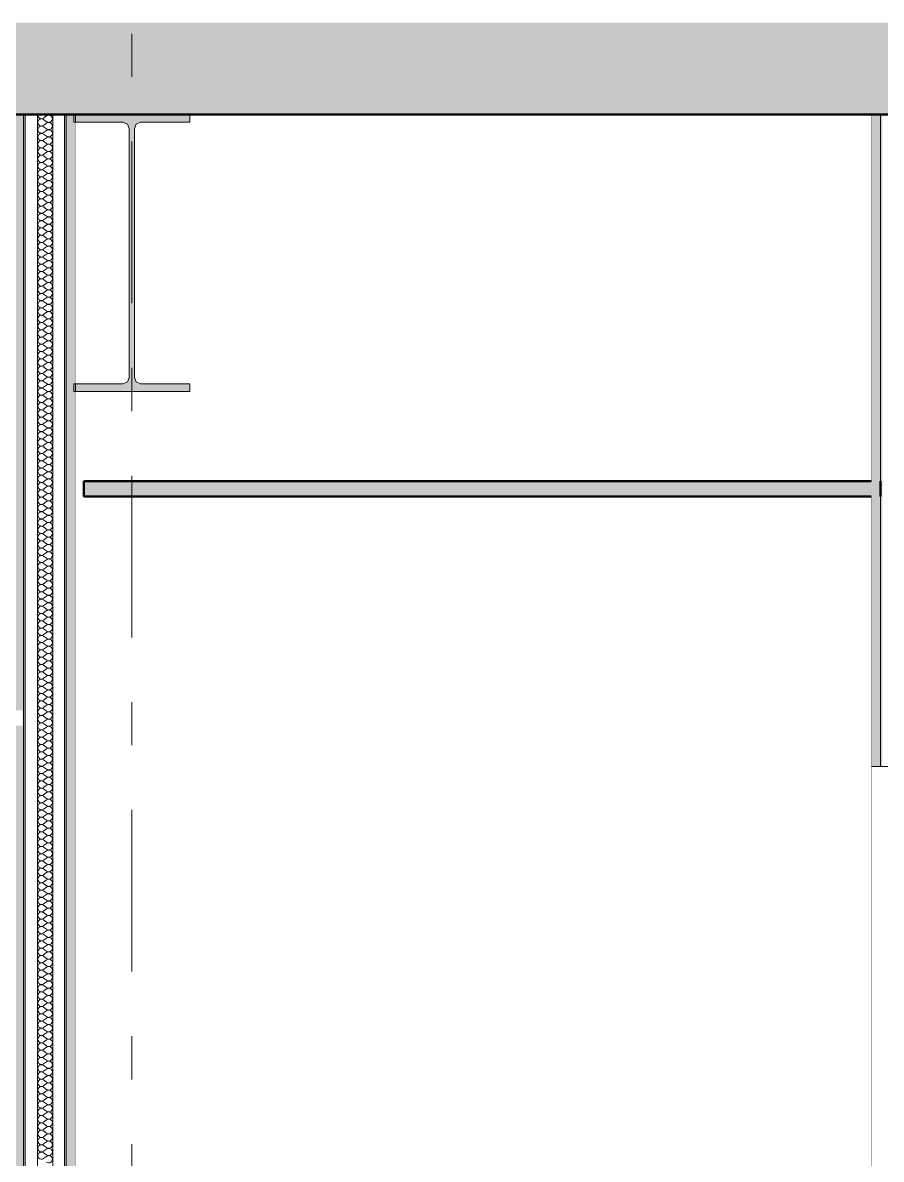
# Model space of a CAD drawing. Header units: millimetres. Extents: x -48147 to 1436659, y -488302 to 18123.
# Drawn here: x 1419576 to 1420980, y -473042 to -471183 of the extents above; entities that cross this region are included whole.
import ezdxf
from ezdxf.enums import TextEntityAlignment as Align

# ---------------------------------------------------------------- set-up
doc = ezdxf.new("R2010")
doc.units = ezdxf.units.MM
doc.header["$MEASUREMENT"] = 0
doc.linetypes.add('Double Dashed', pattern=[546.805537, 264.583325, -105.833328, 70.555556, -105.833328])
doc.linetypes.add('Wipeout_Contour', pattern=[1000, 0, -1000])
for name, color, linetype in [('A-230-M_FLOOR.IFC Import', 7, 'Continuous'), ('New_A-15-MG_Structural_Grid_Phase_2', 7, 'Continuous'), ('New_A-20-M_Ceiling', 7, 'Continuous'), ('New_A-25-M_Wall_Int', 7, 'Continuous'), ('New_ArchiCAD Doors', 7, 'Continuous'), ('S-280-M_STRUCT_FRAME.IFC Import', 7, 'Continuous')]:
    doc.layers.add(name, color=color, linetype=linetype)
for name, color, linetype, lineweight, true_color in [('A-230-M_FLOOR.IFC Import_Pen_No__109', 7, 'Continuous', 15, 0xa6a6a6), ('A-230-M_FLOOR.IFC Import_Pen_No__29', 7, 'Continuous', 50, 0x2a2a2a), ('New_A-15-MG_Structural_Grid_Phase_2_Pen_No__222', 7, 'Continuous', 13, 0x65af33), ('New_A-20-M_Ceiling_Pen_No__107', 7, 'Continuous', 15, 0xa6a6a6), ('New_A-20-M_Ceiling_Pen_No__29', 7, 'Continuous', 50, 0x2a2a2a), ('New_A-25-M_Wall_Int_Pen_No__107', 7, 'Continuous', 15, 0xa6a6a6)]:
    doc.layers.add(name, color=color, linetype=linetype, lineweight=lineweight, true_color=true_color)
for name, color, linetype, lineweight in [('New_A-25-M_Wall_Int_Pen_No__1', 7, 'Continuous', 13), ('New_ArchiCAD Doors_Pen_No__87', 8, 'Continuous', 20), ('S-280-M_STRUCT_FRAME.IFC Import_Pen_No__1', 7, 'Continuous', 13), ('S-280-M_STRUCT_FRAME.IFC Import_Pen_No__160', 5, 'Continuous', 200)]:
    doc.layers.add(name, color=color, linetype=linetype, lineweight=lineweight)
doc.styles.add('GENERATED_STYLE_2', font='')
doc.styles.get('GENERATED_STYLE_2').set_extended_font_data('Swis721 BT')

# ---------------------------------------------------------------- blocks, each defined once
blk = doc.blocks.new('*X30', base_point=(1424163.9, -483032.8))
at = {"layer": 'New_A-25-M_Wall_Int_Pen_No__107', "linetype": 'Continuous'}
for p, q in [((1419610.2, -471338.7), (1419615, -471335.2)), ((1419610.2, -471341.1), (1419615, -471344.7)), ((1419610.2, -471350.7), (1419615, -471347.1)), ((1419610.2, -471353), (1419615, -471356.6)), ((1419610.2, -471362.6), (1419615, -471359)), ((1419610.2, -471364.9), (1419615, -471368.5)), ((1419610.2, -471374.5), (1419615, -471370.9)), ((1419610.2, -471376.8), (1419615, -471380.4)), ((1419610.2, -471386.4), (1419615, -471382.8)), ((1419610.2, -471388.7), (1419615, -471392.3)), ((1419610.2, -471398.3), (1419615, -471394.7)), ((1419610.2, -471400.7), (1419615, -471404.2)), ((1419610.2, -471410.2), (1419615, -471406.6)), ((1419610.2, -471412.6), (1419615, -471416.1)), ((1419610.2, -471422.1), (1419615, -471418.5)), ((1419610.2, -471424.5), (1419615, -471428)), ((1419610.2, -471434), (1419615, -471430.4)), ((1419610.2, -471436.4), (1419615, -471439.9)), ((1419610.2, -471445.9), (1419615, -471442.3)), ((1419610.2, -471448.3), (1419615, -471451.8)), ((1419610.2, -471457.8), (1419615, -471454.2)), ((1419610.2, -471460.2), (1419615, -471463.7)), ((1419610.2, -471469.7), (1419615, -471466.1)), ((1419610.2, -471472.1), (1419615, -471475.7)), ((1419610.2, -471481.6), (1419615, -471478)), ((1419610.2, -471484), (1419615, -471487.6)), ((1419610.2, -471493.5), (1419615, -471489.9)), ((1419610.2, -471495.9), (1419615, -471499.5)), ((1419610.2, -471505.4), (1419615, -471501.8)), ((1419610.2, -471507.8), (1419615, -471511.4)), ((1419610.2, -471517.3), (1419615, -471513.7)), ((1419610.2, -471519.7), (1419615, -471523.3)), ((1419610.2, -471529.2), (1419615, -471525.7)), ((1419610.2, -471531.6), (1419615, -471535.2)), ((1419610.2, -471541.1), (1419615, -471537.6)), ((1419610.2, -471543.5), (1419615, -471547.1)), ((1419610.2, -471553), (1419615, -471549.5)), ((1419610.2, -471555.4), (1419615, -471559)), ((1419610.2, -471564.9), (1419615, -471561.4)), ((1419610.2, -471567.3), (1419615, -471570.9)), ((1419610.2, -471576.8), (1419615, -471573.3)), ((1419610.2, -471579.2), (1419615, -471582.8)), ((1419610.2, -471588.7), (1419615, -471585.2)), ((1419610.2, -471591.1), (1419615, -471594.7)), ((1419610.2, -471600.7), (1419615, -471597.1)), ((1419610.2, -471603), (1419615, -471606.6)), ((1419610.2, -471612.6), (1419615, -471609)), ((1419610.2, -471614.9), (1419615, -471618.5)), ((1419610.2, -471624.5), (1419615, -471620.9)), ((1419610.2, -471626.8), (1419615, -471630.4)), ((1419610.2, -471636.4), (1419615, -471632.8)), ((1419610.2, -471638.7), (1419615, -471642.3)), ((1419610.2, -471648.3), (1419615, -471644.7)), ((1419610.2, -471650.7), (1419615, -471654.2)), ((1419610.2, -471660.2), (1419615, -471656.6)), ((1419610.2, -471662.6), (1419615, -471666.1)), ((1419610.2, -471672.1), (1419615, -471668.5)), ((1419610.2, -471674.5), (1419615, -471678)), ((1419610.2, -471684), (1419615, -471680.4)), ((1419610.2, -471686.4), (1419615, -471689.9)), ((1419610.2, -471695.9), (1419615, -471692.3)), ((1419610.2, -471698.3), (1419615, -471701.8)), ((1419610.2, -471707.8), (1419615, -471704.2)), ((1419610.2, -471710.2), (1419615, -471713.7)), ((1419610.2, -471719.7), (1419615, -471716.1)), ((1419610.2, -471722.1), (1419615, -471725.7)), ((1419610.2, -471731.6), (1419615, -471728)), ((1419610.2, -471734), (1419615, -471737.6)), ((1419610.2, -471743.5), (1419615, -471739.9)), ((1419610.2, -471745.9), (1419615, -471749.5)), ((1419610.2, -471755.4), (1419615, -471751.8)), ((1419610.2, -471757.8), (1419615, -471761.4)), ((1419610.2, -471767.3), (1419615, -471763.7)), ((1419610.2, -471769.7), (1419615, -471773.3)), ((1419610.2, -471779.2), (1419615, -471775.7)), ((1419610.2, -471781.6), (1419615, -471785.2)), ((1419610.2, -471791.1), (1419615, -471787.6)), ((1419610.2, -471793.5), (1419615, -471797.1)), ((1419610.2, -471803), (1419615, -471799.5)), ((1419610.2, -471805.4), (1419615, -471809)), ((1419610.2, -471814.9), (1419615, -471811.4)), ((1419610.2, -471817.3), (1419615, -471820.9)), ((1419610.2, -471826.8), (1419615, -471823.3)), ((1419610.2, -471829.2), (1419615, -471832.8)), ((1419610.2, -471838.7), (1419615, -471835.2)), ((1419610.2, -471841.1), (1419615, -471844.7)), ((1419610.2, -471850.7), (1419615, -471847.1)), ((1419610.2, -471853), (1419615, -471856.6)), ((1419610.2, -471862.6), (1419615, -471859)), ((1419610.2, -471864.9), (1419615, -471868.5)), ((1419610.2, -471874.5), (1419615, -471870.9)), ((1419610.2, -471876.8), (1419615, -471880.4)), ((1419610.2, -471886.4), (1419615, -471882.8)), ((1419610.2, -471888.7), (1419615, -471892.3)), ((1419610.2, -471898.3), (1419615, -471894.7)), ((1419610.2, -471900.7), (1419615, -471904.2)), ((1419610.2, -471910.2), (1419615, -471906.6)), ((1419610.2, -471912.6), (1419615, -471916.1)), ((1419610.2, -471922.1), (1419615, -471918.5)), ((1419610.2, -471924.5), (1419615, -471928)), ((1419610.2, -471934), (1419615, -471930.4)), ((1419610.2, -471936.4), (1419615, -471939.9)), ((1419610.2, -471945.9), (1419615, -471942.3)), ((1419610.2, -471948.3), (1419615, -471951.8)), ((1419610.2, -471957.8), (1419615, -471954.2)), ((1419610.2, -471960.2), (1419615, -471963.7)), ((1419610.2, -471969.7), (1419615, -471966.1)), ((1419610.2, -471972.1), (1419615, -471975.7)), ((1419610.2, -471981.6), (1419615, -471978)), ((1419610.2, -471984), (1419615, -471987.6)), ((1419610.2, -471993.5), (1419615, -471989.9)), ((1419610.2, -471995.9), (1419615, -471999.5)), ((1419610.2, -472005.4), (1419615, -472001.8)), ((1419610.2, -472007.8), (1419615, -472011.4)), ((1419610.2, -472017.3), (1419615, -472013.7)), ((1419610.2, -472019.7), (1419615, -472023.3)), ((1419610.2, -472029.2), (1419615, -472025.7)), ((1419610.2, -472031.6), (1419615, -472035.2)), ((1419610.2, -472041.1), (1419615, -472037.6)), ((1419610.2, -472043.5), (1419615, -472047.1)), ((1419610.2, -472053), (1419615, -472049.5)), ((1419610.2, -472055.4), (1419615, -472059)), ((1419610.2, -472064.9), (1419615, -472061.4)), ((1419610.2, -472067.3), (1419615, -472070.9)), ((1419610.2, -472076.8), (1419615, -472073.3)), ((1419610.2, -472079.2), (1419615, -472082.8)), ((1419610.2, -472088.7), (1419615, -472085.2)), ((1419610.2, -472091.1), (1419615, -472094.7)), ((1419610.2, -472100.7), (1419615, -472097.1)), ((1419610.2, -472103), (1419615, -472106.6)), ((1419610.2, -472112.6), (1419615, -472109)), ((1419610.2, -472114.9), (1419615, -472118.5)), ((1419610.2, -472124.5), (1419615, -472120.9)), ((1419610.2, -472126.8), (1419615, -472130.4)), ((1419610.2, -472136.4), (1419615, -472132.8)), ((1419610.2, -472138.7), (1419615, -472142.3)), ((1419610.2, -472148.3), (1419615, -472144.7)), ((1419610.2, -472150.7), (1419615, -472154.2)), ((1419610.2, -472160.2), (1419615, -472156.6)), ((1419610.2, -472162.6), (1419615, -472166.1)), ((1419610.2, -472172.1), (1419615, -472168.5)), ((1419610.2, -472174.5), (1419615, -472178)), ((1419610.2, -472184), (1419615, -472180.4)), ((1419610.2, -472186.4), (1419615, -472189.9)), ((1419610.2, -472195.9), (1419615, -472192.3)), ((1419610.2, -472198.3), (1419615, -472201.8)), ((1419610.2, -472207.8), (1419615, -472204.2)), ((1419610.2, -472210.2), (1419615, -472213.7)), ((1419610.2, -472219.7), (1419615, -472216.1)), ((1419610.2, -472222.1), (1419615, -472225.7)), ((1419610.2, -472231.6), (1419615, -472228)), ((1419610.2, -472234), (1419615, -472237.6)), ((1419610.2, -472243.5), (1419615, -472239.9)), ((1419610.2, -472245.9), (1419615, -472249.5)), ((1419610.2, -472255.4), (1419615, -472251.8)), ((1419610.2, -472257.8), (1419615, -472261.4)), ((1419610.2, -472267.3), (1419615, -472263.7)), ((1419610.2, -472269.7), (1419615, -472273.3)), ((1419610.2, -472279.2), (1419615, -472275.7)), ((1419610.2, -472281.6), (1419615, -472285.2)), ((1419610.2, -472291.1), (1419615, -472287.6)), ((1419610.2, -472293.5), (1419615, -472297.1)), ((1419610.2, -472303), (1419615, -472299.5)), ((1419610.2, -472305.4), (1419615, -472309)), ((1419610.2, -472314.9), (1419615, -472311.4)), ((1419610.2, -472317.3), (1419615, -472320.9)), ((1419610.2, -472326.8), (1419615, -472323.3)), ((1419610.2, -472329.2), (1419615, -472332.8)), ((1419610.2, -472338.7), (1419615, -472335.2)), ((1419610.2, -472341.1), (1419615, -472344.7)), ((1419610.2, -472350.7), (1419615, -472347.1)), ((1419610.2, -472353), (1419615, -472356.6)), ((1419610.2, -472362.6), (1419615, -472359)), ((1419610.2, -472364.9), (1419615, -472368.5)), ((1419610.2, -472374.5), (1419615, -472370.9)), ((1419610.2, -472376.8), (1419615, -472380.4)), ((1419610.2, -472386.4), (1419615, -472382.8)), ((1419610.2, -472388.7), (1419615, -472392.3)), ((1419610.2, -472398.3), (1419615, -472394.7)), ((1419610.2, -472400.7), (1419615, -472404.2)), ((1419610.2, -472410.2), (1419615, -472406.6)), ((1419610.2, -472412.6), (1419615, -472416.1)), ((1419610.2, -472422.1), (1419615, -472418.5)), ((1419610.2, -472424.5), (1419615, -472428)), ((1419610.2, -472434), (1419615, -472430.4)), ((1419610.2, -472436.4), (1419615, -472439.9)), ((1419610.2, -472445.9), (1419615, -472442.3)), ((1419610.2, -472448.3), (1419615, -472451.8)), ((1419610.2, -472457.8), (1419615, -472454.2)), ((1419610.2, -472460.2), (1419615, -472463.7)), ((1419610.2, -472469.7), (1419615, -472466.1)), ((1419610.2, -472472.1), (1419615, -472475.7)), ((1419610.2, -472481.6), (1419615, -472478)), ((1419610.2, -472484), (1419615, -472487.6)), ((1419610.2, -472493.5), (1419615, -472489.9)), ((1419610.2, -472495.9), (1419615, -472499.5)), ((1419610.2, -472505.4), (1419615, -472501.8)), ((1419610.2, -472507.8), (1419615, -472511.4)), ((1419610.2, -472517.3), (1419615, -472513.7)), ((1419610.2, -472519.7), (1419615, -472523.3)), ((1419610.2, -472529.2), (1419615, -472525.7)), ((1419610.2, -472531.6), (1419615, -472535.2)), ((1419610.2, -472541.1), (1419615, -472537.6)), ((1419610.2, -472543.5), (1419615, -472547.1)), ((1419610.2, -472553), (1419615, -472549.5)), ((1419610.2, -472555.4), (1419615, -472559)), ((1419610.2, -472564.9), (1419615, -472561.4)), ((1419610.2, -472567.3), (1419615, -472570.9)), ((1419610.2, -472576.8), (1419615, -472573.3)), ((1419610.2, -472579.2), (1419615, -472582.8)), ((1419610.2, -472588.7), (1419615, -472585.2)), ((1419610.2, -472591.1), (1419615, -472594.7)), ((1419610.2, -472600.7), (1419615, -472597.1)), ((1419610.2, -472603), (1419615, -472606.6)), ((1419610.2, -472612.6), (1419615, -472609)), ((1419610.2, -472614.9), (1419615, -472618.5)), ((1419610.2, -472624.5), (1419615, -472620.9)), ((1419610.2, -472626.8), (1419615, -472630.4)), ((1419610.2, -472636.4), (1419615, -472632.8)), ((1419610.2, -472638.7), (1419615, -472642.3)), ((1419610.2, -472648.3), (1419615, -472644.7)), ((1419610.2, -472650.7), (1419615, -472654.2)), ((1419610.2, -472660.2), (1419615, -472656.6)), ((1419610.2, -472662.6), (1419615, -472666.1)), ((1419610.2, -472672.1), (1419615, -472668.5)), ((1419610.2, -472674.5), (1419615, -472678)), ((1419610.2, -472684), (1419615, -472680.4)), ((1419610.2, -472686.4), (1419615, -472689.9)), ((1419610.2, -472695.9), (1419615, -472692.3)), ((1419610.2, -472698.3), (1419615, -472701.8)), ((1419610.2, -472707.8), (1419615, -472704.2)), ((1419610.2, -472710.2), (1419615, -472713.7)), ((1419610.2, -472719.7), (1419615, -472716.1)), ((1419610.2, -472722.1), (1419615, -472725.7)), ((1419610.2, -472731.6), (1419615, -472728)), ((1419610.2, -472734), (1419615, -472737.6)), ((1419610.2, -472743.5), (1419615, -472739.9)), ((1419610.2, -472745.9), (1419615, -472749.5)), ((1419610.2, -472755.4), (1419615, -472751.8)), ((1419610.2, -472757.8), (1419615, -472761.4)), ((1419610.2, -472767.3), (1419615, -472763.7)), ((1419610.2, -472769.7), (1419615, -472773.3)), ((1419610.2, -472779.2), (1419615, -472775.7)), ((1419610.2, -472781.6), (1419615, -472785.2)), ((1419610.2, -472791.1), (1419615, -472787.6)), ((1419610.2, -472793.5), (1419615, -472797.1)), ((1419610.2, -472803), (1419615, -472799.5)), ((1419610.2, -472805.4), (1419615, -472809)), ((1419610.2, -472814.9), (1419615, -472811.4)), ((1419610.2, -472817.3), (1419615, -472820.9)), ((1419610.2, -472826.8), (1419615, -472823.3)), ((1419610.2, -472829.2), (1419615, -472832.8)), ((1419610.2, -472838.7), (1419615, -472835.2)), ((1419610.2, -472841.1), (1419615, -472844.7)), ((1419610.2, -472850.7), (1419615, -472847.1)), ((1419610.2, -472853), (1419615, -472856.6)), ((1419610.2, -472862.6), (1419615, -472859)), ((1419610.2, -472864.9), (1419615, -472868.5)), ((1419610.2, -472874.5), (1419615, -472870.9)), ((1419610.2, -472876.8), (1419615, -472880.4)), ((1419610.2, -472886.4), (1419615, -472882.8)), ((1419610.2, -472888.7), (1419615, -472892.3)), ((1419610.2, -472898.3), (1419615, -472894.7)), ((1419610.2, -472900.7), (1419615, -472904.2)), ((1419610.2, -472910.2), (1419615, -472906.6)), ((1419610.2, -472912.6), (1419615, -472916.1)), ((1419610.2, -472922.1), (1419615, -472918.5)), ((1419610.2, -472924.5), (1419615, -472928)), ((1419610.2, -472934), (1419615, -472930.4)), ((1419610.2, -472936.4), (1419615, -472939.9)), ((1419610.2, -472945.9), (1419615, -472942.3)), ((1419610.2, -472948.3), (1419615, -472951.8)), ((1419610.2, -472957.8), (1419615, -472954.2)), ((1419610.2, -472960.2), (1419615, -472963.7)), ((1419610.2, -472969.7), (1419615, -472966.1)), ((1419610.2, -472972.1), (1419615, -472975.7)), ((1419610.2, -472981.6), (1419615, -472978)), ((1419610.2, -472984), (1419615, -472987.6)), ((1419610.2, -472993.5), (1419615, -472989.9)), ((1419610.2, -472995.9), (1419615, -472999.5)), ((1419610.2, -473005.4), (1419615, -473001.8)), ((1419610.2, -473007.8), (1419615, -473011.4)), ((1419610.2, -473017.3), (1419615, -473013.7)), ((1419610.2, -473019.7), (1419615, -473023.3)), ((1419610.2, -473029.2), (1419615, -473025.7)), ((1419610.2, -473031.6), (1419615, -473035.2)), ((1419610.2, -473041.1), (1419615, -473037.6))]:
    blk.add_line(p, q, dxfattribs=at)
for centre, start, end in [((1419606.7, -471334), 168.463, 306.8699), ((1419618.6, -471328), 233.1301, 0), ((1419618.6, -471328), 233.1301, 306.8699), ((1419606.7, -471345.9), 53.1301, 306.8699), ((1419606.7, -471357.8), 53.1301, 306.8699), ((1419618.6, -471339.9), 0, 126.8699), ((1419618.6, -471339.9), 233.1301, 0), ((1419618.6, -471351.8), 0, 126.8699), ((1419618.6, -471351.8), 233.1301, 0), ((1419606.7, -471369.7), 53.1301, 306.8699), ((1419618.6, -471363.7), 0, 126.8699), ((1419618.6, -471363.7), 233.1301, 0), ((1419618.6, -471375.7), 0, 126.8699), ((1419606.7, -471381.6), 53.1301, 306.8699), ((1419606.7, -471393.5), 53.1301, 306.8699), ((1419618.6, -471375.7), 233.1301, 0), ((1419618.6, -471387.6), 0, 126.8699), ((1419618.6, -471387.6), 233.1301, 0), ((1419606.7, -471405.4), 53.1301, 306.8699), ((1419618.6, -471399.5), 0, 126.8699), ((1419618.6, -471399.5), 233.1301, 0), ((1419618.6, -471411.4), 0, 126.8699), ((1419606.7, -471417.3), 53.1301, 306.8699), ((1419606.7, -471429.2), 53.1301, 306.8699), ((1419618.6, -471411.4), 233.1301, 0), ((1419618.6, -471423.3), 0, 126.8699), ((1419618.6, -471423.3), 233.1301, 0), ((1419606.7, -471441.1), 53.1301, 306.8699), ((1419618.6, -471435.2), 0, 126.8699), ((1419618.6, -471435.2), 233.1301, 0), ((1419618.6, -471447.1), 0, 126.8699), ((1419606.7, -471453), 53.1301, 306.8699), ((1419606.7, -471464.9), 53.1301, 306.8699), ((1419618.6, -471447.1), 233.1301, 0), ((1419618.6, -471459), 0, 126.8699), ((1419618.6, -471459), 233.1301, 0), ((1419606.7, -471476.8), 53.1301, 306.8699), ((1419618.6, -471470.9), 0, 126.8699), ((1419618.6, -471470.9), 233.1301, 0), ((1419618.6, -471482.8), 0, 126.8699), ((1419606.7, -471488.7), 53.1301, 306.8699), ((1419606.7, -471500.7), 53.1301, 306.8699), ((1419618.6, -471482.8), 233.1301, 0), ((1419618.6, -471494.7), 0, 126.8699), ((1419618.6, -471494.7), 233.1301, 0), ((1419618.6, -471506.6), 0, 126.8699), ((1419606.7, -471512.6), 53.1301, 306.8699), ((1419606.7, -471524.5), 53.1301, 306.8699), ((1419618.6, -471506.6), 233.1301, 0), ((1419618.6, -471518.5), 0, 126.8699), ((1419618.6, -471518.5), 233.1301, 0), ((1419606.7, -471536.4), 53.1301, 306.8699), ((1419618.6, -471530.4), 0, 126.8699), ((1419618.6, -471530.4), 233.1301, 0), ((1419618.6, -471542.3), 0, 126.8699), ((1419606.7, -471548.3), 53.1301, 306.8699), ((1419606.7, -471560.2), 53.1301, 306.8699), ((1419618.6, -471542.3), 233.1301, 0), ((1419618.6, -471554.2), 0, 126.8699), ((1419618.6, -471554.2), 233.1301, 0), ((1419606.7, -471572.1), 53.1301, 306.8699), ((1419618.6, -471566.1), 0, 126.8699), ((1419618.6, -471566.1), 233.1301, 0), ((1419618.6, -471578), 0, 126.8699), ((1419606.7, -471584), 53.1301, 306.8699), ((1419606.7, -471595.9), 53.1301, 306.8699), ((1419618.6, -471578), 233.1301, 0), ((1419618.6, -471589.9), 0, 126.8699), ((1419618.6, -471589.9), 233.1301, 0), ((1419606.7, -471607.8), 53.1301, 306.8699), ((1419618.6, -471601.8), 0, 126.8699), ((1419618.6, -471601.8), 233.1301, 0), ((1419618.6, -471613.7), 0, 126.8699), ((1419606.7, -471619.7), 53.1301, 306.8699), ((1419606.7, -471631.6), 53.1301, 306.8699), ((1419618.6, -471613.7), 233.1301, 0), ((1419618.6, -471625.7), 0, 126.8699), ((1419618.6, -471625.7), 233.1301, 0), ((1419606.7, -471643.5), 53.1301, 306.8699), ((1419606.7, -471655.4), 53.1301, 306.8699), ((1419618.6, -471637.6), 0, 126.8699), ((1419618.6, -471637.6), 233.1301, 0), ((1419618.6, -471649.5), 0, 126.8699), ((1419618.6, -471649.5), 233.1301, 0), ((1419606.7, -471667.3), 53.1301, 306.8699), ((1419618.6, -471661.4), 0, 126.8699), ((1419618.6, -471661.4), 233.1301, 0), ((1419618.6, -471673.3), 0, 126.8699), ((1419606.7, -471679.2), 53.1301, 306.8699), ((1419606.7, -471691.1), 53.1301, 306.8699), ((1419618.6, -471673.3), 233.1301, 0), ((1419618.6, -471685.2), 0, 126.8699), ((1419618.6, -471685.2), 233.1301, 0), ((1419606.7, -471703), 53.1301, 306.8699), ((1419618.6, -471697.1), 0, 126.8699), ((1419618.6, -471697.1), 233.1301, 0), ((1419618.6, -471709), 0, 126.8699), ((1419606.7, -471714.9), 53.1301, 306.8699), ((1419606.7, -471726.8), 53.1301, 306.8699), ((1419618.6, -471709), 233.1301, 0), ((1419618.6, -471720.9), 0, 126.8699), ((1419618.6, -471720.9), 233.1301, 0), ((1419606.7, -471738.7), 53.1301, 306.8699), ((1419618.6, -471732.8), 0, 126.8699), ((1419618.6, -471732.8), 233.1301, 0), ((1419618.6, -471744.7), 0, 126.8699), ((1419606.7, -471750.7), 53.1301, 306.8699), ((1419606.7, -471762.6), 53.1301, 306.8699), ((1419618.6, -471744.7), 233.1301, 0), ((1419618.6, -471756.6), 0, 126.8699), ((1419618.6, -471756.6), 233.1301, 0), ((1419606.7, -471774.5), 53.1301, 306.8699), ((1419618.6, -471768.5), 0, 126.8699), ((1419618.6, -471768.5), 233.1301, 0), ((1419618.6, -471780.4), 0, 126.8699), ((1419606.7, -471786.4), 53.1301, 306.8699), ((1419606.7, -471798.3), 53.1301, 306.8699), ((1419618.6, -471780.4), 233.1301, 0), ((1419618.6, -471792.3), 0, 126.8699), ((1419618.6, -471792.3), 233.1301, 0), ((1419618.6, -471804.2), 0, 126.8699), ((1419606.7, -471810.2), 53.1301, 306.8699), ((1419606.7, -471822.1), 53.1301, 306.8699), ((1419618.6, -471804.2), 233.1301, 0), ((1419618.6, -471816.1), 0, 126.8699), ((1419618.6, -471816.1), 233.1301, 0), ((1419606.7, -471834), 53.1301, 306.8699), ((1419618.6, -471828), 0, 126.8699), ((1419618.6, -471828), 233.1301, 0), ((1419618.6, -471839.9), 0, 126.8699), ((1419606.7, -471845.9), 53.1301, 306.8699), ((1419606.7, -471857.8), 53.1301, 306.8699), ((1419618.6, -471839.9), 233.1301, 0), ((1419618.6, -471851.8), 0, 126.8699), ((1419618.6, -471851.8), 233.1301, 0), ((1419606.7, -471869.7), 53.1301, 306.8699), ((1419618.6, -471863.7), 0, 126.8699), ((1419618.6, -471863.7), 233.1301, 0), ((1419618.6, -471875.7), 0, 126.8699), ((1419606.7, -471881.6), 53.1301, 306.8699), ((1419606.7, -471893.5), 53.1301, 306.8699), ((1419618.6, -471875.7), 233.1301, 0), ((1419618.6, -471887.6), 0, 126.8699), ((1419618.6, -471887.6), 233.1301, 0), ((1419606.7, -471905.4), 53.1301, 306.8699), ((1419618.6, -471899.5), 0, 126.8699), ((1419618.6, -471899.5), 233.1301, 0), ((1419618.6, -471911.4), 0, 126.8699), ((1419606.7, -471917.3), 53.1301, 306.8699), ((1419606.7, -471929.2), 53.1301, 306.8699), ((1419618.6, -471911.4), 233.1301, 0), ((1419618.6, -471923.3), 0, 126.8699), ((1419618.6, -471923.3), 233.1301, 0), ((1419606.7, -471941.1), 53.1301, 306.8699), ((1419606.7, -471953), 53.1301, 306.8699), ((1419618.6, -471935.2), 0, 126.8699), ((1419618.6, -471935.2), 233.1301, 0), ((1419618.6, -471947.1), 0, 126.8699), ((1419618.6, -471947.1), 233.1301, 0), ((1419606.7, -471964.9), 53.1301, 306.8699), ((1419618.6, -471959), 0, 126.8699), ((1419618.6, -471959), 233.1301, 0), ((1419618.6, -471970.9), 0, 126.8699), ((1419606.7, -471976.8), 53.1301, 306.8699), ((1419606.7, -471988.7), 53.1301, 306.8699), ((1419618.6, -471970.9), 233.1301, 0), ((1419618.6, -471982.8), 0, 126.8699), ((1419618.6, -471982.8), 233.1301, 0), ((1419606.7, -472000.7), 53.1301, 306.8699), ((1419618.6, -471994.7), 0, 126.8699), ((1419618.6, -471994.7), 233.1301, 0), ((1419618.6, -472006.6), 0, 126.8699), ((1419606.7, -472012.6), 53.1301, 306.8699), ((1419606.7, -472024.5), 53.1301, 306.8699), ((1419618.6, -472006.6), 233.1301, 0), ((1419618.6, -472018.5), 0, 126.8699), ((1419618.6, -472018.5), 233.1301, 0), ((1419606.7, -472036.4), 53.1301, 306.8699), ((1419618.6, -472030.4), 0, 126.8699), ((1419618.6, -472030.4), 233.1301, 0), ((1419618.6, -472042.3), 0, 126.8699), ((1419606.7, -472048.3), 53.1301, 306.8699), ((1419606.7, -472060.2), 53.1301, 306.8699), ((1419618.6, -472042.3), 233.1301, 0), ((1419618.6, -472054.2), 0, 126.8699), ((1419618.6, -472054.2), 233.1301, 0), ((1419606.7, -472072.1), 53.1301, 306.8699), ((1419618.6, -472066.1), 0, 126.8699), ((1419618.6, -472066.1), 233.1301, 0), ((1419618.6, -472078), 0, 126.8699), ((1419606.7, -472084), 53.1301, 306.8699), ((1419606.7, -472095.9), 53.1301, 306.8699), ((1419618.6, -472078), 233.1301, 0), ((1419618.6, -472089.9), 0, 126.8699), ((1419618.6, -472089.9), 233.1301, 0), ((1419618.6, -472101.8), 0, 126.8699), ((1419606.7, -472107.8), 53.1301, 306.8699), ((1419606.7, -472119.7), 53.1301, 306.8699), ((1419618.6, -472101.8), 233.1301, 0), ((1419618.6, -472113.7), 0, 126.8699), ((1419618.6, -472113.7), 233.1301, 0), ((1419606.7, -472131.6), 53.1301, 306.8699), ((1419618.6, -472125.7), 0, 126.8699), ((1419618.6, -472125.7), 233.1301, 0), ((1419618.6, -472137.6), 0, 126.8699), ((1419606.7, -472143.5), 53.1301, 306.8699), ((1419606.7, -472155.4), 53.1301, 306.8699), ((1419618.6, -472137.6), 233.1301, 0), ((1419618.6, -472149.5), 0, 126.8699), ((1419618.6, -472149.5), 233.1301, 0), ((1419606.7, -472167.3), 53.1301, 306.8699), ((1419618.6, -472161.4), 0, 126.8699), ((1419618.6, -472161.4), 233.1301, 0), ((1419618.6, -472173.3), 0, 126.8699), ((1419606.7, -472179.2), 53.1301, 306.8699), ((1419606.7, -472191.1), 53.1301, 306.8699), ((1419618.6, -472173.3), 233.1301, 0), ((1419618.6, -472185.2), 0, 126.8699), ((1419618.6, -472185.2), 233.1301, 0), ((1419606.7, -472203), 53.1301, 306.8699), ((1419618.6, -472197.1), 0, 126.8699), ((1419618.6, -472197.1), 233.1301, 0), ((1419618.6, -472209), 0, 126.8699), ((1419606.7, -472214.9), 53.1301, 306.8699), ((1419606.7, -472226.8), 53.1301, 306.8699), ((1419618.6, -472209), 233.1301, 0), ((1419618.6, -472220.9), 0, 126.8699), ((1419618.6, -472220.9), 233.1301, 0), ((1419606.7, -472238.7), 53.1301, 306.8699), ((1419618.6, -472232.8), 0, 126.8699), ((1419618.6, -472232.8), 233.1301, 0), ((1419618.6, -472244.7), 0, 126.8699), ((1419606.7, -472250.7), 53.1301, 306.8699), ((1419606.7, -472262.6), 53.1301, 306.8699), ((1419618.6, -472244.7), 233.1301, 0), ((1419618.6, -472256.6), 0, 126.8699), ((1419618.6, -472256.6), 233.1301, 0), ((1419618.6, -472268.5), 0, 126.8699), ((1419606.7, -472274.5), 53.1301, 306.8699), ((1419606.7, -472286.4), 53.1301, 306.8699), ((1419618.6, -472268.5), 233.1301, 0), ((1419618.6, -472280.4), 0, 126.8699), ((1419618.6, -472280.4), 233.1301, 0), ((1419606.7, -472298.3), 53.1301, 306.8699), ((1419618.6, -472292.3), 0, 126.8699), ((1419618.6, -472292.3), 233.1301, 0), ((1419618.6, -472304.2), 0, 126.8699), ((1419606.7, -472310.2), 53.1301, 306.8699), ((1419606.7, -472322.1), 53.1301, 306.8699), ((1419618.6, -472304.2), 233.1301, 0), ((1419618.6, -472316.1), 0, 126.8699), ((1419618.6, -472316.1), 233.1301, 0), ((1419606.7, -472334), 53.1301, 306.8699), ((1419618.6, -472328), 0, 126.8699), ((1419618.6, -472328), 233.1301, 0), ((1419618.6, -472339.9), 0, 126.8699), ((1419606.7, -472345.9), 53.1301, 306.8699), ((1419606.7, -472357.8), 53.1301, 306.8699), ((1419618.6, -472339.9), 233.1301, 0), ((1419618.6, -472351.8), 0, 126.8699), ((1419618.6, -472351.8), 233.1301, 0), ((1419606.7, -472369.7), 53.1301, 306.8699), ((1419618.6, -472363.7), 0, 126.8699), ((1419618.6, -472363.7), 233.1301, 0), ((1419618.6, -472375.7), 0, 126.8699), ((1419606.7, -472381.6), 53.1301, 306.8699), ((1419606.7, -472393.5), 53.1301, 306.8699), ((1419618.6, -472375.7), 233.1301, 0), ((1419618.6, -472387.6), 0, 126.8699), ((1419618.6, -472387.6), 233.1301, 0), ((1419606.7, -472405.4), 53.1301, 306.8699), ((1419606.7, -472417.3), 53.1301, 306.8699), ((1419618.6, -472399.5), 0, 126.8699), ((1419618.6, -472399.5), 233.1301, 0), ((1419618.6, -472411.4), 0, 126.8699), ((1419618.6, -472411.4), 233.1301, 0), ((1419606.7, -472429.2), 53.1301, 306.8699), ((1419618.6, -472423.3), 0, 126.8699), ((1419618.6, -472423.3), 233.1301, 0), ((1419618.6, -472435.2), 0, 126.8699), ((1419606.7, -472441.1), 53.1301, 306.8699), ((1419606.7, -472453), 53.1301, 306.8699), ((1419618.6, -472435.2), 233.1301, 0), ((1419618.6, -472447.1), 0, 126.8699), ((1419618.6, -472447.1), 233.1301, 0), ((1419606.7, -472464.9), 53.1301, 306.8699), ((1419618.6, -472459), 0, 126.8699), ((1419618.6, -472459), 233.1301, 0), ((1419618.6, -472470.9), 0, 126.8699), ((1419606.7, -472476.8), 53.1301, 306.8699), ((1419606.7, -472488.7), 53.1301, 306.8699), ((1419618.6, -472470.9), 233.1301, 0), ((1419618.6, -472482.8), 0, 126.8699), ((1419618.6, -472482.8), 233.1301, 0), ((1419606.7, -472500.7), 53.1301, 306.8699), ((1419618.6, -472494.7), 0, 126.8699), ((1419618.6, -472494.7), 233.1301, 0), ((1419618.6, -472506.6), 0, 126.8699), ((1419606.7, -472512.6), 53.1301, 306.8699), ((1419606.7, -472524.5), 53.1301, 306.8699), ((1419618.6, -472506.6), 233.1301, 0), ((1419618.6, -472518.5), 0, 126.8699), ((1419618.6, -472518.5), 233.1301, 0), ((1419606.7, -472536.4), 53.1301, 306.8699), ((1419618.6, -472530.4), 0, 126.8699), ((1419618.6, -472530.4), 233.1301, 0), ((1419618.6, -472542.3), 0, 126.8699), ((1419606.7, -472548.3), 53.1301, 306.8699), ((1419606.7, -472560.2), 53.1301, 306.8699), ((1419618.6, -472542.3), 233.1301, 0), ((1419618.6, -472554.2), 0, 126.8699), ((1419618.6, -472554.2), 233.1301, 0), ((1419618.6, -472566.1), 0, 126.8699), ((1419606.7, -472572.1), 53.1301, 306.8699), ((1419606.7, -472584), 53.1301, 306.8699), ((1419618.6, -472566.1), 233.1301, 0), ((1419618.6, -472578), 0, 126.8699), ((1419618.6, -472578), 233.1301, 0), ((1419606.7, -472595.9), 53.1301, 306.8699), ((1419618.6, -472589.9), 0, 126.8699), ((1419618.6, -472589.9), 233.1301, 0), ((1419618.6, -472601.8), 0, 126.8699), ((1419606.7, -472607.8), 53.1301, 306.8699), ((1419606.7, -472619.7), 53.1301, 306.8699), ((1419618.6, -472601.8), 233.1301, 0), ((1419618.6, -472613.7), 0, 126.8699), ((1419618.6, -472613.7), 233.1301, 0), ((1419606.7, -472631.6), 53.1301, 306.8699), ((1419618.6, -472625.7), 0, 126.8699), ((1419618.6, -472625.7), 233.1301, 0), ((1419618.6, -472637.6), 0, 126.8699), ((1419606.7, -472643.5), 53.1301, 306.8699), ((1419606.7, -472655.4), 53.1301, 306.8699), ((1419618.6, -472637.6), 233.1301, 0), ((1419618.6, -472649.5), 0, 126.8699), ((1419618.6, -472649.5), 233.1301, 0), ((1419606.7, -472667.3), 53.1301, 306.8699), ((1419618.6, -472661.4), 0, 126.8699), ((1419618.6, -472661.4), 233.1301, 0), ((1419618.6, -472673.3), 0, 126.8699), ((1419606.7, -472679.2), 53.1301, 306.8699), ((1419606.7, -472691.1), 53.1301, 306.8699), ((1419618.6, -472673.3), 233.1301, 0), ((1419618.6, -472685.2), 0, 126.8699), ((1419618.6, -472685.2), 233.1301, 0), ((1419606.7, -472703), 53.1301, 306.8699), ((1419606.7, -472714.9), 53.1301, 306.8699), ((1419618.6, -472697.1), 0, 126.8699), ((1419618.6, -472697.1), 233.1301, 0), ((1419618.6, -472709), 0, 126.8699), ((1419618.6, -472709), 233.1301, 0), ((1419606.7, -472726.8), 53.1301, 306.8699), ((1419618.6, -472720.9), 0, 126.8699), ((1419618.6, -472720.9), 233.1301, 0), ((1419618.6, -472732.8), 0, 126.8699), ((1419606.7, -472738.7), 53.1301, 306.8699), ((1419606.7, -472750.7), 53.1301, 306.8699), ((1419618.6, -472732.8), 233.1301, 0), ((1419618.6, -472744.7), 0, 126.8699), ((1419618.6, -472744.7), 233.1301, 0), ((1419606.7, -472762.6), 53.1301, 306.8699), ((1419618.6, -472756.6), 0, 126.8699), ((1419618.6, -472756.6), 233.1301, 0), ((1419618.6, -472768.5), 0, 126.8699), ((1419606.7, -472774.5), 53.1301, 306.8699), ((1419606.7, -472786.4), 53.1301, 306.8699), ((1419618.6, -472768.5), 233.1301, 0), ((1419618.6, -472780.4), 0, 126.8699), ((1419618.6, -472780.4), 233.1301, 0), ((1419606.7, -472798.3), 53.1301, 306.8699), ((1419618.6, -472792.3), 0, 126.8699), ((1419618.6, -472792.3), 233.1301, 0), ((1419618.6, -472804.2), 0, 126.8699), ((1419606.7, -472810.2), 53.1301, 306.8699), ((1419606.7, -472822.1), 53.1301, 306.8699), ((1419618.6, -472804.2), 233.1301, 0), ((1419618.6, -472816.1), 0, 126.8699), ((1419618.6, -472816.1), 233.1301, 0), ((1419606.7, -472834), 53.1301, 306.8699), ((1419618.6, -472828), 0, 126.8699), ((1419618.6, -472828), 233.1301, 0), ((1419618.6, -472839.9), 0, 126.8699), ((1419606.7, -472845.9), 53.1301, 306.8699), ((1419606.7, -472857.8), 53.1301, 306.8699), ((1419618.6, -472839.9), 233.1301, 0), ((1419618.6, -472851.8), 0, 126.8699), ((1419618.6, -472851.8), 233.1301, 0), ((1419618.6, -472863.7), 0, 126.8699), ((1419606.7, -472869.7), 53.1301, 306.8699), ((1419606.7, -472881.6), 53.1301, 306.8699), ((1419618.6, -472863.7), 233.1301, 0), ((1419618.6, -472875.7), 0, 126.8699), ((1419618.6, -472875.7), 233.1301, 0), ((1419606.7, -472893.5), 53.1301, 306.8699), ((1419618.6, -472887.6), 0, 126.8699), ((1419618.6, -472887.6), 233.1301, 0), ((1419618.6, -472899.5), 0, 126.8699), ((1419606.7, -472905.4), 53.1301, 306.8699), ((1419606.7, -472917.3), 53.1301, 306.8699), ((1419618.6, -472899.5), 233.1301, 0), ((1419618.6, -472911.4), 0, 126.8699), ((1419618.6, -472911.4), 233.1301, 0), ((1419606.7, -472929.2), 53.1301, 306.8699), ((1419618.6, -472923.3), 0, 126.8699), ((1419618.6, -472923.3), 233.1301, 0), ((1419618.6, -472935.2), 0, 126.8699), ((1419606.7, -472941.1), 53.1301, 306.8699), ((1419606.7, -472953), 53.1301, 306.8699), ((1419618.6, -472935.2), 233.1301, 0), ((1419618.6, -472947.1), 0, 126.8699), ((1419618.6, -472947.1), 233.1301, 0), ((1419606.7, -472964.9), 53.1301, 306.8699), ((1419618.6, -472959), 0, 126.8699), ((1419618.6, -472959), 233.1301, 0), ((1419618.6, -472970.9), 0, 126.8699), ((1419606.7, -472976.8), 53.1301, 306.8699), ((1419606.7, -472988.7), 53.1301, 306.8699), ((1419618.6, -472970.9), 233.1301, 0), ((1419618.6, -472982.8), 0, 126.8699), ((1419618.6, -472982.8), 233.1301, 0), ((1419606.7, -473000.7), 53.1301, 306.8699), ((1419606.7, -473012.6), 53.1301, 306.8699), ((1419618.6, -472994.7), 0, 126.8699), ((1419618.6, -472994.7), 233.1301, 0), ((1419618.6, -473006.6), 0, 126.8699), ((1419618.6, -473006.6), 233.1301, 0), ((1419606.7, -473024.5), 53.1301, 306.8699), ((1419618.6, -473018.5), 0, 126.8699), ((1419618.6, -473018.5), 233.1301, 0), ((1419618.6, -473030.4), 0, 126.8699), ((1419606.7, -473036.4), 53.1301, 306.8699), ((1419618.6, -473030.4), 233.1301, 0), ((1419618.6, -473042.3), 0, 126.8699), ((1419618.6, -473042.3), 233.1301, 0)]:
    blk.add_arc(centre, 5.95, start, end, dxfattribs=at)
blk = doc.blocks.new('Section Elem_10_2', base_point=(1424163.9, -483032.8))
at = {"layer": 'New_A-25-M_Wall_Int_Pen_No__107', "linetype": 'Continuous'}
blk.add_hatch(color=256, dxfattribs=at).paths.add_polyline_path([(1419562.1, -472332.8), (1419562.1, -475232.8), (1419577.1, -475232.8), (1419577.1, -471332.8), (1419562.1, -471332.8), (1419562.1, -472307.8), (1419576, -472307.8), (1419576, -472332.8)])
at = {"layer": 'New_A-25-M_Wall_Int_Pen_No__107', "linetype": 'Continuous', "lineweight": 0, "true_color": 0x535353}
blk.add_hatch(color=251, dxfattribs=at).paths.add_polyline_path([(1419577.1, -475232.8), (1419580.1, -475232.8), (1419580.1, -471332.8), (1419577.1, -471332.8)])
at = {"layer": 'New_A-25-M_Wall_Int_Pen_No__1', "linetype": 'Continuous'}
blk.add_line((1419662.1, -471332.8), (1419662.1, -474932.8), dxfattribs=at)
at = {"color": 254, "linetype": 'Wipeout_Contour', "lineweight": 0, "ltscale": 5985630.973553587}
blk.add_wipeout([(1419580.1, -475232.8), (1419600.1, -475232.8), (1419600.1, -471332.8), (1419580.1, -471332.8)], dxfattribs=at).dxf.layer = 'New_A-25-M_Wall_Int'
at = {"layer": 'New_A-25-M_Wall_Int_Pen_No__1', "linetype": 'Continuous'}
for p, q in [((1419577.1, -471332.8), (1419577.1, -475232.8)), ((1419580.1, -471332.8), (1419580.1, -475232.8))]:
    blk.add_line(p, q, dxfattribs=at)
at = {"color": 254, "linetype": 'Wipeout_Contour', "lineweight": 0, "ltscale": 5985716.353522379}
blk.add_wipeout([(1419600.1, -475232.8), (1419625.1, -475232.8), (1419625.1, -471332.8), (1419600.1, -471332.8)], dxfattribs=at).dxf.layer = 'New_A-25-M_Wall_Int'
at = {"layer": 'New_A-25-M_Wall_Int_Pen_No__1', "linetype": 'Continuous'}
blk.add_line((1419600.1, -471332.8), (1419600.1, -475232.8), dxfattribs=at)
at = {"layer": 'New_A-25-M_Wall_Int'}
blk.add_blockref('*X30', (1424163.9, -483032.8), dxfattribs=at)
at = {"color": 254, "linetype": 'Wipeout_Contour', "lineweight": 0, "ltscale": 5985799.836271055}
blk.add_wipeout([(1419625.1, -475232.8), (1419644.1, -475232.8), (1419644.1, -471332.8), (1419625.1, -471332.8)], dxfattribs=at).dxf.layer = 'New_A-25-M_Wall_Int'
at = {"layer": 'New_A-25-M_Wall_Int_Pen_No__107', "linetype": 'Continuous', "lineweight": 0, "true_color": 0x535353}
blk.add_hatch(color=251, dxfattribs=at).paths.add_polyline_path([(1419644.1, -475232.8), (1419647.1, -475232.8), (1419647.1, -471332.8), (1419644.1, -471332.8)])
at = {"layer": 'New_A-25-M_Wall_Int_Pen_No__107', "linetype": 'Continuous'}
blk.add_hatch(color=256, dxfattribs=at).paths.add_polyline_path([(1419647.1, -475232.8), (1419662.1, -475232.8), (1419662.1, -471332.8), (1419647.1, -471332.8)])
at = {"layer": 'New_A-25-M_Wall_Int_Pen_No__1', "linetype": 'Continuous'}
for p, q in [((1419625.1, -471332.8), (1419625.1, -475232.8)), ((1419644.1, -471332.8), (1419644.1, -475232.8)), ((1419647.1, -471332.8), (1419647.1, -475232.8))]:
    blk.add_line(p, q, dxfattribs=at)
blk = doc.blocks.new('Section Elem_157_2', base_point=(1424163.9, -483032.8))
at = {"layer": 'New_A-25-M_Wall_Int_Pen_No__107', "linetype": 'Continuous'}
blk.add_hatch(color=256, dxfattribs=at).paths.add_polyline_path([(1420964, -471332.8), (1420964, -471932.8), (1420979, -471932.8), (1420979, -471332.8)])
at = {"layer": 'New_A-25-M_Wall_Int_Pen_No__1', "linetype": 'Continuous'}
for p, q in [((1420964, -471332.8), (1420964, -471932.8)), ((1420979, -471332.8), (1420979, -471932.8))]:
    blk.add_line(p, q, dxfattribs=at)
at = {"color": 254, "linetype": 'Wipeout_Contour', "lineweight": 0, "ltscale": 5991516.56301037}
blk.add_wipeout([(1420964, -472399.8), (1420964, -474932.8), (1421064, -474932.8), (1421064, -472399.8)], dxfattribs=at).dxf.layer = 'New_A-25-M_Wall_Int'
at = {"layer": 'New_A-25-M_Wall_Int_Pen_No__107', "linetype": 'Continuous', "lineweight": 0, "true_color": 0x535353}
blk.add_hatch(color=251, dxfattribs=at).paths.add_polyline_path([(1420979, -472399.8), (1420982, -472399.8), (1420982, -471332.8), (1420979, -471332.8), (1420979, -471932.8), (1420979, -471957.8)])
at = {"layer": 'New_A-25-M_Wall_Int_Pen_No__107', "linetype": 'Continuous'}
blk.add_hatch(color=256, dxfattribs=at).paths.add_polyline_path([(1420979, -471957.8), (1420964, -471957.8), (1420964, -472399.8), (1420979, -472399.8)])
at = {"layer": 'New_A-25-M_Wall_Int_Pen_No__1', "linetype": 'Continuous'}
for p, q in [((1420964, -471957.8), (1420964, -472399.8)), ((1420979, -471957.8), (1420979, -472399.8))]:
    blk.add_line(p, q, dxfattribs=at)
at = {"layer": 'New_A-25-M_Wall_Int_Pen_No__1', "linetype": 'Continuous', "flags": 128}
blk.add_lwpolyline([(1421064, -472399.8), (1421049, -472399.8), (1421046, -472399.8), (1420982, -472399.8), (1420979, -472399.8), (1420964, -472399.8)], dxfattribs=at)
blk = doc.blocks.new('Section Elem_190_2', base_point=(1424163.9, -483032.8))
at = {"layer": 'New_ArchiCAD Doors_Pen_No__87', "linetype": 'Continuous'}
blk.add_line((1420964, -472399.8), (1420964, -474932.8), dxfattribs=at)
blk = doc.blocks.new('Section Elem_200_2', base_point=(1424163.9, -483032.8))
at = {"color": 254, "linetype": 'Wipeout_Contour', "lineweight": 0, "ltscale": 26935629.62799119}
blk.add_wipeout([(1419849.4, -471786.2), (1419662.1, -471786.2), (1419662.1, -474932.8), (1420964, -474932.8), (1420964, -471957.8), (1419676, -471957.8), (1419676, -471932.8), (1420964, -471932.8), (1420964, -471332.8), (1419849.4, -471332.8), (1419849.4, -471345.5), (1419768.9, -471345.5), (1419761.7, -471348.5), (1419758.7, -471355.7), (1419758.7, -471763.3), (1419761.7, -471770.5), (1419768.9, -471773.5), (1419849.4, -471773.5)], dxfattribs=at).dxf.layer = 'New_A-25-M_Wall_Int'
at = {"color": 254, "linetype": 'Wipeout_Contour', "lineweight": 0, "ltscale": 17951934.62664259}
blk.add_wipeout([(1419662.1, -471773.5), (1419740, -471773.5), (1419747.2, -471770.5), (1419750.2, -471763.3), (1419750.2, -471626.2), (1419750.2, -471626.2), (1419750.2, -471426.2), (1419750.2, -471426.2), (1419750.2, -471355.7), (1419747.2, -471348.5), (1419740, -471345.5), (1419662.1, -471345.5)], dxfattribs=at).dxf.layer = 'New_A-25-M_Wall_Int'
blk = doc.blocks.new('Section Elem_300_2', base_point=(1424163.9, -483032.8))
at = {"layer": 'New_A-20-M_Ceiling_Pen_No__107', "linetype": 'Continuous'}
blk.add_hatch(color=256, dxfattribs=at).paths.add_polyline_path([(1419676, -471932.8), (1419676, -471957.8), (1420979, -471957.8), (1420979, -471932.8)])
at = {"layer": 'New_A-20-M_Ceiling_Pen_No__29', "linetype": 'Continuous'}
for p, q in [((1419676, -471932.8), (1419676, -471957.8)), ((1420964, -471932.8), (1419676, -471932.8)), ((1420979, -471932.8), (1420979, -471957.8)), ((1420964, -471957.8), (1419676, -471957.8))]:
    blk.add_line(p, q, dxfattribs=at)
blk = doc.blocks.new('Section Elem_385_2', base_point=(1424163.9, -483032.8))
at = {"layer": 'S-280-M_STRUCT_FRAME.IFC Import_Pen_No__160', "linetype": 'Continuous', "lineweight": 0, "true_color": 0x00007f}
blk.add_hatch(color=176, dxfattribs=at).paths.add_polyline_path([(1419849.4, -471786.2), (1419849.4, -471773.5), (1419768.9, -471773.5), (1419761.7, -471770.5), (1419758.7, -471763.3), (1419758.7, -471355.7), (1419761.7, -471348.5), (1419768.9, -471345.5), (1419849.4, -471345.5), (1419849.4, -471332.8), (1419659.5, -471332.8), (1419659.5, -471345.5), (1419740, -471345.5), (1419747.2, -471348.5), (1419750.2, -471355.7), (1419750.2, -471763.3), (1419747.2, -471770.5), (1419740, -471773.5), (1419659.5, -471773.5), (1419659.5, -471786.2)])
at = {"layer": 'S-280-M_STRUCT_FRAME.IFC Import_Pen_No__1', "linetype": 'Continuous'}
for p, q in [((1419659.5, -471332.8), (1419659.5, -471345.5)), ((1419849.4, -471332.8), (1419849.4, -471345.5)), ((1419659.5, -471773.5), (1419659.5, -471786.2)), ((1419849.4, -471773.5), (1419849.4, -471786.2)), ((1419849.4, -471786.2), (1419659.5, -471786.2))]:
    blk.add_line(p, q, dxfattribs=at)
at = {"layer": 'S-280-M_STRUCT_FRAME.IFC Import_Pen_No__1', "linetype": 'Continuous', "flags": 128}
for points in [[(1419747.2, -471348.5), (1419740, -471345.5), (1419659.5, -471345.5)], [(1419747.2, -471348.5), (1419750.2, -471355.7), (1419750.2, -471763.3), (1419747.2, -471770.5)], [(1419761.7, -471348.5), (1419758.7, -471355.7), (1419758.7, -471763.3), (1419761.7, -471770.5)], [(1419849.4, -471345.5), (1419768.9, -471345.5), (1419761.7, -471348.5)], [(1419747.2, -471770.5), (1419740, -471773.5), (1419659.5, -471773.5)], [(1419761.7, -471770.5), (1419768.9, -471773.5), (1419849.4, -471773.5)]]:
    blk.add_lwpolyline(points, dxfattribs=at)
blk = doc.blocks.new('Section Elem_456_2', base_point=(1424163.9, -483032.8))
at = {"color": 254, "linetype": 'Wipeout_Contour', "lineweight": 0, "ltscale": 5991554.766278728}
blk.add_wipeout([(1430462.8, -471332.8), (1430462.8, -471182.8), (1413182.2, -471182.8), (1413182.2, -471332.8)], dxfattribs=at).dxf.layer = 'A-230-M_FLOOR.IFC Import'
at = {"layer": 'A-230-M_FLOOR.IFC Import_Pen_No__109', "linetype": 'Continuous'}
h = blk.add_hatch(dxfattribs=at)
h.set_pattern_fill('Lightweight_Concrete_0002', color=256, style=0, pattern_type=2)
h.set_pattern_definition([(0, (1424163.9, -483032.8), (0, 389.711), [24.375, -200.625]), (0, (1424276.4, -482837.94), (0, 389.711), [24.375, -200.625]), (60, (1424163.9, -483032.8), (-337.5, 194.856), [24.375, -200.625]), (60, (1424388.9, -483032.8), (-337.5, 194.856), [24.375, -200.625]), (120, (1424188.27, -483032.8), (337.5, 194.856), [24.375, -200.625]), (120, (1424413.27, -483032.8), (337.5, 194.856), [24.375, -200.625]), (0, (1424163.9, -482995.3), (0, 75), [0, -75, 0, -112.5]), (45, (1424201.4, -482995.3), (-53.033, 53.033), [0, -56.25, 0, -93.75])])
h.paths.add_polyline_path([(1430462.8, -471332.8), (1430462.8, -471182.8), (1413182.2, -471182.8), (1413182.2, -471332.8)])
at = {"layer": 'A-230-M_FLOOR.IFC Import_Pen_No__29', "linetype": 'Continuous'}
blk.add_line((1420964, -471332.8), (1419849.4, -471332.8), dxfattribs=at)
at = {"layer": 'A-230-M_FLOOR.IFC Import_Pen_No__29', "linetype": 'Continuous', "flags": 128}
for points in [[(1419849.4, -471332.8), (1419662.1, -471332.8), (1419659.5, -471332.8), (1419647.1, -471332.8), (1419644.1, -471332.8), (1419625.1, -471332.8), (1419600.1, -471332.8), (1419580.1, -471332.8), (1419577.1, -471332.8), (1419562.1, -471332.8)], [(1421064, -471332.8), (1421049, -471332.8), (1421046, -471332.8), (1420982, -471332.8), (1420979, -471332.8), (1420964, -471332.8)]]:
    blk.add_lwpolyline(points, dxfattribs=at)
blk = doc.blocks.new('Standard grid marker[3]_2', base_point=(1419754.6, -461628.2))
at = {"layer": 'New_A-15-MG_Structural_Grid_Phase_2_Pen_No__222', "linetype": 'Double Dashed'}
blk.add_line((1419754.6, -462628.2), (1419754.6, -486032.8), dxfattribs=at)
at = {"layer": 'New_A-15-MG_Structural_Grid_Phase_2_Pen_No__222', "style": 'GENERATED_STYLE_2'}
for tag, p in [('AC_MarkerText_1_0', (1419754.6, -461357.6)), ('AC_MarkerText_1_1', (1419754.6, -487262.2))]:
    blk.add_attdef(tag, text='', height=175, rotation=360, dxfattribs=at).set_placement(p, align=Align.MIDDLE_CENTER)

msp = doc.modelspace()

# ---------------------------------------------------------------- block references
at = {"layer": 'New_A-25-M_Wall_Int'}
for name in ['Section Elem_10_2', 'Section Elem_157_2']:
    msp.add_blockref(name, (1424163.9, -483032.8), dxfattribs=at)

# ---------------------------------------------------------------- next in the draw order: block references
at = {"layer": 'New_ArchiCAD Doors'}
msp.add_blockref('Section Elem_190_2', (1424163.9, -483032.8), dxfattribs=at)

# ---------------------------------------------------------------- next in the draw order: block references
at = {"layer": 'New_A-25-M_Wall_Int'}
msp.add_blockref('Section Elem_200_2', (1424163.9, -483032.8), dxfattribs=at)

# ---------------------------------------------------------------- next in the draw order: block references
at = {"layer": 'New_A-20-M_Ceiling'}
msp.add_blockref('Section Elem_300_2', (1424163.9, -483032.8), dxfattribs=at)
at = {"layer": 'S-280-M_STRUCT_FRAME.IFC Import'}
msp.add_blockref('Section Elem_385_2', (1424163.9, -483032.8), dxfattribs=at)

# ---------------------------------------------------------------- next in the draw order: block references
at = {"layer": 'A-230-M_FLOOR.IFC Import'}
msp.add_blockref('Section Elem_456_2', (1424163.9, -483032.8), dxfattribs=at)

# ---------------------------------------------------------------- next in the draw order: block references
at = {"layer": 'New_A-15-MG_Structural_Grid_Phase_2', "color": 8, "linetype": 'Continuous', "lineweight": 15}
msp.add_blockref('Standard grid marker[3]_2', (1419754.6, -461628.2), dxfattribs=at)

doc.saveas('drawing.dxf')
